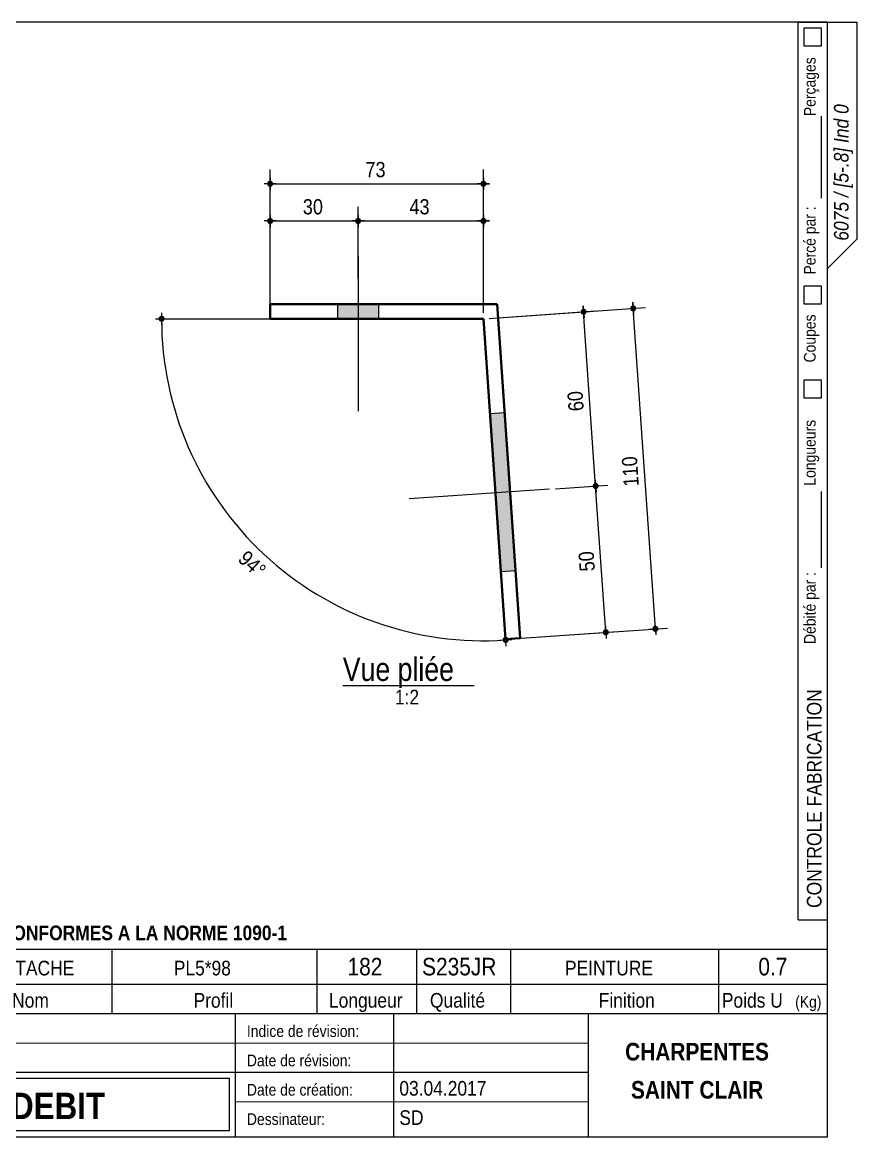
# Model space of a CAD drawing. Header units: millimetres. Extents: x 2 to 287, y 5 to 195.
# Drawn here: x 144.7 to 287, y 5 to 195 of the extents above; entities that cross this region are included whole.
import ezdxf

# ---------------------------------------------------------------- set-up
doc = ezdxf.new("R2010")
doc.units = ezdxf.units.MM
for name, color, linetype, lineweight in [('Autre type objet', 1, 'Continuous', 0), ('Boulon', 7, 'Continuous', 0), ('Cotation', 7, 'Continuous', 0), ('Feuille dessin', 5, 'Continuous', 0), ('Piece', 2, 'Continuous', 0)]:
    doc.layers.add(name, color=color, linetype=linetype, lineweight=lineweight)
doc.styles.add('ARIAL', font='ARIAL.TTF')
doc.styles.add('ARIAL_BOLD', font='ARIALBD.TTF')
doc.styles.add('ARIAL_ITALIC', font='ARIALI.TTF')
doc.styles.add('COMIC_SANS_MS', font='COMIC.TTF')

# ---------------------------------------------------------------- blocks, each defined once
blk = doc.blocks.new('*A4')
at = {"layer": 'Boulon'}
blk.add_hatch(color=256, dxfattribs=at).paths.add_polyline_path([(228.82, 101.46), (226.32, 101.28), (224.46, 128.22), (226.95, 128.39)], flags=17)
blk.add_hatch(color=256, dxfattribs=at).paths.add_polyline_path([(228.82, 101.46), (226.32, 101.28), (224.46, 128.22), (226.95, 128.39)], flags=17)
at = {"layer": 'Boulon', "linetype": 'Continuous', "lineweight": 0}
for p, q in [((226.95, 128.39), (224.46, 128.22)), ((226.95, 128.39), (224.46, 128.22)), ((234.62, 115.39), (210.68, 113.73)), ((234.62, 115.39), (210.68, 113.73)), ((228.82, 101.46), (226.32, 101.28)), ((228.82, 101.46), (226.32, 101.28))]:
    blk.add_line(p, q, dxfattribs=at)
blk = doc.blocks.new('*A5')
at = {"layer": 'Boulon'}
blk.add_hatch(color=256, dxfattribs=at).paths.add_polyline_path([(205.47, 146.95), (205.47, 144.45), (198.47, 144.45), (198.47, 146.95)], flags=17)
blk.add_hatch(color=256, dxfattribs=at).paths.add_polyline_path([(205.47, 146.95), (205.47, 144.45), (198.47, 144.45), (198.47, 146.95)], flags=17)
at = {"layer": 'Boulon', "linetype": 'Continuous', "lineweight": 0}
for p, q in [((201.97, 155.2), (201.97, 128.7)), ((201.97, 155.2), (201.97, 128.7)), ((198.47, 146.95), (198.47, 144.45)), ((198.47, 146.95), (198.47, 144.45)), ((205.47, 146.95), (205.47, 144.45)), ((205.47, 146.95), (205.47, 144.45))]:
    blk.add_line(p, q, dxfattribs=at)
blk = doc.blocks.new('*A6')
at = {"layer": 'Piece', "color": 2, "linetype": 'Continuous', "lineweight": 40}
for p, q in [((225.669822, 146.953973), (186.96465, 146.953973)), ((186.96465, 144.453973), (186.96465, 146.953973)), ((229.611288, 89.988553), (225.669822, 146.953973)), ((223.336821, 144.453973), (186.96465, 144.453973)), ((227.117251, 89.815989), (223.336821, 144.453973)), ((229.611288, 89.988553), (227.117251, 89.815989))]:
    blk.add_line(p, q, dxfattribs=at)
blk = doc.blocks.new('*A7')
at = {"layer": 'Feuille dessin', "linetype": 'Continuous', "lineweight": 0}
for p, q in [((282, 195), (5, 195)), ((5, 195), (5, 5)), ((282, 5), (282, 195)), ((5, 5), (282, 5))]:
    blk.add_line(p, q, dxfattribs=at)
at = {"layer": 'Feuille dessin', "style": 'ARIAL', "width": 0.85}
blk.add_text('Tekla Structures', height=2, rotation=90, dxfattribs=at).set_placement((4.5, 5.5))
blk = doc.blocks.new('*A9')
at = {"layer": 'Autre type objet', "linetype": 'Continuous', "lineweight": 0}
for p, q in [((277, 42), (277, 195)), ((277, 195), (287, 195)), ((278, 194), (278, 191)), ((281, 194), (278, 194)), ((281, 191), (281, 194)), ((282, 42), (282, 195)), ((287, 195), (287, 158)), ((278, 191), (281, 191)), ((281, 165), (281, 179)), ((287, 158), (282, 153)), ((278, 150), (278, 147)), ((281, 150), (278, 150)), ((281, 147), (281, 150)), ((278, 147), (281, 147)), ((278, 134), (278, 131)), ((281, 134), (278, 134)), ((281, 131), (281, 134)), ((278, 131), (281, 131)), ((281, 102), (281, 115)), ((277, 42), (282, 42))]:
    blk.add_line(p, q, dxfattribs=at)
at = {"layer": 'Autre type objet', "width": 0.85}
for s, height, style, p in [('Perçages', 2, 'ARIAL', (280, 179)), ('6075 / [5-.8] Ind 0', 2.5, 'ARIAL_ITALIC', (285.619109, 157.760245)), ('Percé par :', 2, 'ARIAL', (280, 152)), ('Coupes', 2, 'ARIAL', (280, 137)), ('Longueurs', 2, 'ARIAL', (280, 116)), ('Débité par :', 2, 'ARIAL', (280, 89)), ('CONTROLE FABRICATION', 2.5, 'ARIAL', (281, 44))]:
    blk.add_text(s, height=height, rotation=90, dxfattribs=dict(at, style=style)).set_placement(p)
blk = doc.blocks.new('*A10')
at = {"layer": 'Autre type objet', "linetype": 'Continuous', "lineweight": 0}
for p, q in [((92, 37), (282, 37)), ((92, 37), (92, 31)), ((92.51953, 36.5), (113.5, 36.5)), ((92.51953, 31.394341), (92.51953, 36.5)), ((113.5, 36.5), (113.5, 31.394341)), ((114.5, 31), (114.5, 37)), ((134.5, 31), (134.5, 37)), ((160, 31), (160, 37)), ((195, 31), (195, 37)), ((212, 31), (212, 37)), ((228, 31), (228, 37)), ((263.5, 31), (263.5, 37)), ((282, 31), (282, 37)), ((92, 31), (282, 31)), ((92, 31), (92, 5)), ((113.5, 31.394341), (92.51953, 31.394341)), ((114.5, 16), (114.5, 31)), ((134.5, 26), (134.5, 31)), ((160, 26), (160, 31)), ((195, 26), (195, 31)), ((212, 26), (212, 31)), ((228, 26), (228, 31)), ((263.5, 26), (263.5, 31)), ((282, 5), (282, 31)), ((92, 26), (282, 26)), ((181, 26), (181, 5)), ((208, 26), (208, 5)), ((241.262466, 5), (241.262466, 26)), ((92, 21), (241.327069, 20.935451)), ((92, 16), (181, 16)), ((181, 16), (241.297815, 16.021151)), ((93, 15), (180, 15)), ((93, 6), (93, 15)), ((180, 15), (180, 6)), ((181, 11), (241.217807, 10.969512)), ((180, 6), (93, 6)), ((92, 5), (282, 5))]:
    blk.add_line(p, q, dxfattribs=at)
at = {"layer": 'Autre type objet', "width": 0.85}
for s, height, style, p in [('TOLERANCES ESSENTIELLES CONFORMES A LA NORME 1090-1', 2.5, 'ARIAL_BOLD', (96.5, 38.5)), ('5-8', 3, 'ARIAL_BOLD', (99.398273, 32.540141)), ('2', 3, 'ARIAL', (120.389893, 32.5)), ('ATTACHE', 2.5, 'ARIAL', (139.718018, 32.5)), ('PL5*98', 2.5, 'ARIAL', (170.537964, 32.5)), ('182', 3, 'ARIAL', (200.165771, 32.5)), ('S235JR', 3, 'ARIAL', (212.880127, 32.5)), ('PEINTURE', 2.5, 'ARIAL', (237.24646, 32.5)), ('0.7', 3, 'ARIAL', (270.222412, 32.5)), ('Repère', 2.5, 'ARIAL', (96.112978, 27)), ('Qté', 2.5, 'ARIAL', (119, 27)), ('Nom', 2.5, 'ARIAL', (142.961426, 27)), ('Profil', 2.5, 'ARIAL', (173.903564, 27)), ('Longueur', 2.5, 'ARIAL', (197, 27)), ('Qualité', 2.5, 'ARIAL', (214.218018, 27)), ('Finition', 2.5, 'ARIAL', (243, 27)), ('Poids U', 2.5, 'ARIAL', (264, 27)), ('(Kg)', 2, 'ARIAL', (276.5, 27)), ('6075', 3.5, 'ARIAL', (115.5, 22)), ('N° Affaire:', 2, 'ARIAL', (93.640566, 22)), ('Indice de révision:', 2, 'ARIAL', (183, 22)), ('CHARPENTES', 3, 'ARIAL_BOLD', (247.5, 18)), ('Nom Affaire:', 2, 'ARIAL', (93.640566, 17.5)), ('GHD Bât N', 3.5, 'ARIAL', (115.5, 17)), ('Date de révision:', 2, 'ARIAL', (183, 17)), ('Date de création:', 2, 'ARIAL', (183, 12)), ('03.04.2017', 2.5, 'ARIAL', (209, 12)), ('SAINT CLAIR', 3, 'ARIAL_BOLD', (248.5, 11.5)), ('CROQUIS   DE  DEBIT', 4.5, 'ARIAL_BOLD', (103, 8)), ('SD', 2.5, 'ARIAL', (209, 7)), ('Dessinateur:', 2, 'ARIAL', (183, 7))]:
    blk.add_text(s, height=height, dxfattribs=dict(at, style=style)).set_placement(p)
blk = doc.blocks.new('*A24')
at = {"layer": 'Cotation'}
for points in [[(168.43, 143.93), (168.4, 143.94), (168.38, 143.94), (168.35, 143.94), (168.33, 143.95), (168.3, 143.96), (168.28, 143.96), (168.25, 143.97), (168.23, 143.98), (168.21, 144), (168.18, 144.01), (168.16, 144.02), (168.14, 144.04), (168.12, 144.05), (168.1, 144.07), (168.08, 144.09), (168.07, 144.1), (168.05, 144.12), (168.03, 144.14), (168.02, 144.17), (168.01, 144.19), (167.99, 144.21), (167.98, 144.23), (167.97, 144.25), (167.96, 144.28), (167.95, 144.3), (167.95, 144.33), (167.94, 144.35), (167.94, 144.38), (167.93, 144.4), (167.93, 144.43), (167.93, 144.45), (167.93, 144.48), (167.93, 144.5), (167.94, 144.53), (167.94, 144.56), (167.95, 144.58), (167.95, 144.6), (167.96, 144.63), (167.97, 144.65), (167.98, 144.68), (167.99, 144.7), (168.01, 144.72), (168.02, 144.74), (168.03, 144.76), (168.05, 144.78), (168.07, 144.8), (168.08, 144.82), (168.1, 144.84), (168.12, 144.86), (168.14, 144.87), (168.16, 144.89), (168.18, 144.9), (168.21, 144.91), (168.23, 144.92), (168.25, 144.93), (168.28, 144.94), (168.3, 144.95), (168.33, 144.96), (168.35, 144.96), (168.38, 144.97), (168.4, 144.97), (168.43, 144.97), (168.45, 144.97), (168.48, 144.97), (168.5, 144.97), (168.53, 144.97), (168.55, 144.96), (168.58, 144.96), (168.6, 144.95), (168.63, 144.94), (168.65, 144.93), (168.67, 144.92), (168.7, 144.91), (168.72, 144.9), (168.74, 144.89), (168.76, 144.87), (168.78, 144.86), (168.8, 144.84), (168.82, 144.82), (168.84, 144.8), (168.85, 144.78), (168.87, 144.76), (168.88, 144.74), (168.9, 144.72), (168.91, 144.7), (168.92, 144.68), (168.93, 144.65), (168.94, 144.63), (168.95, 144.6), (168.96, 144.58), (168.96, 144.56), (168.97, 144.53), (168.97, 144.5), (168.97, 144.48), (168.97, 144.45), (168.97, 144.43), (168.97, 144.4), (168.97, 144.38), (168.96, 144.35), (168.96, 144.33), (168.95, 144.3), (168.94, 144.28), (168.93, 144.25), (168.92, 144.23), (168.91, 144.21), (168.9, 144.19), (168.88, 144.17), (168.87, 144.14), (168.85, 144.12), (168.84, 144.1), (168.82, 144.09), (168.8, 144.07), (168.78, 144.05), (168.76, 144.04), (168.74, 144.02), (168.72, 144.01), (168.7, 144), (168.67, 143.98), (168.65, 143.97), (168.63, 143.96), (168.6, 143.96), (168.58, 143.95), (168.55, 143.94), (168.53, 143.94), (168.5, 143.94), (168.48, 143.93), (168.45, 143.93)], [(227.1, 89.18), (227.07, 89.18), (227.05, 89.19), (227.02, 89.19), (227, 89.2), (226.97, 89.2), (226.95, 89.21), (226.93, 89.22), (226.9, 89.23), (226.88, 89.24), (226.86, 89.25), (226.84, 89.27), (226.82, 89.28), (226.8, 89.3), (226.78, 89.31), (226.76, 89.33), (226.74, 89.35), (226.72, 89.37), (226.71, 89.39), (226.69, 89.41), (226.68, 89.43), (226.67, 89.45), (226.66, 89.48), (226.64, 89.5), (226.64, 89.52), (226.63, 89.55), (226.62, 89.57), (226.62, 89.6), (226.61, 89.62), (226.61, 89.65), (226.61, 89.67), (226.61, 89.7), (226.61, 89.73), (226.61, 89.75), (226.61, 89.78), (226.62, 89.8), (226.62, 89.83), (226.63, 89.85), (226.64, 89.87), (226.64, 89.9), (226.66, 89.92), (226.67, 89.94), (226.68, 89.97), (226.69, 89.99), (226.71, 90.01), (226.72, 90.03), (226.74, 90.05), (226.76, 90.07), (226.78, 90.08), (226.8, 90.1), (226.82, 90.12), (226.84, 90.13), (226.86, 90.15), (226.88, 90.16), (226.9, 90.17), (226.93, 90.18), (226.95, 90.19), (226.97, 90.2), (227, 90.2), (227.02, 90.21), (227.05, 90.21), (227.07, 90.22), (227.1, 90.22), (227.13, 90.22), (227.15, 90.22), (227.18, 90.22), (227.2, 90.21), (227.23, 90.21), (227.25, 90.2), (227.28, 90.2), (227.3, 90.19), (227.32, 90.18), (227.35, 90.17), (227.37, 90.16), (227.39, 90.15), (227.41, 90.13), (227.44, 90.12), (227.46, 90.1), (227.47, 90.08), (227.49, 90.07), (227.51, 90.05), (227.53, 90.03), (227.54, 90.01), (227.56, 89.99), (227.57, 89.97), (227.58, 89.94), (227.6, 89.92), (227.61, 89.9), (227.61, 89.87), (227.62, 89.85), (227.63, 89.83), (227.64, 89.8), (227.64, 89.78), (227.64, 89.75), (227.64, 89.73), (227.65, 89.7), (227.64, 89.67), (227.64, 89.65), (227.64, 89.62), (227.64, 89.6), (227.63, 89.57), (227.62, 89.55), (227.61, 89.52), (227.61, 89.5), (227.6, 89.48), (227.58, 89.45), (227.57, 89.43), (227.56, 89.41), (227.54, 89.39), (227.53, 89.37), (227.51, 89.35), (227.49, 89.33), (227.47, 89.31), (227.46, 89.3), (227.44, 89.28), (227.41, 89.27), (227.39, 89.25), (227.37, 89.24), (227.35, 89.23), (227.32, 89.22), (227.3, 89.21), (227.28, 89.2), (227.25, 89.2), (227.23, 89.19), (227.2, 89.19), (227.18, 89.18), (227.15, 89.18), (227.13, 89.18)]]:
    blk.add_hatch(color=256, dxfattribs=at).paths.add_polyline_path(points, flags=17)
at = {"layer": 'Cotation', "linetype": 'Continuous', "lineweight": 0}
for p, q in [((167.41, 144.45), (169.49, 144.45)), ((168.45, 145.49), (168.45, 143.41)), ((168.45, 144.45), (223.34, 144.45)), ((227.13, 89.7), (223.34, 144.45)), ((223.41, 143.46), (227.13, 89.7)), ((226.09, 89.63), (228.16, 89.77)), ((227.2, 88.66), (227.05, 90.74))]:
    blk.add_line(p, q, dxfattribs=at)
blk.add_arc((223.34, 144.45), 54.89, 180, 273.958, dxfattribs=at)
at = {"layer": 'Cotation'}
for p in [(168.45, 144.45), (227.13, 89.7)]:
    blk.add_point(p, dxfattribs=at)
at = {"layer": 'Cotation', "style": 'ARIAL', "width": 0.85}
blk.add_text('94°', height=2.6, rotation=-43.0234, dxfattribs=at).set_placement((181.31, 103.26))
blk = doc.blocks.new('*A25')
at = {"layer": 'Cotation'}
for points in [[(248.86, 145.7), (248.83, 145.7), (248.81, 145.71), (248.78, 145.71), (248.76, 145.72), (248.73, 145.72), (248.71, 145.73), (248.69, 145.74), (248.66, 145.75), (248.64, 145.76), (248.62, 145.78), (248.6, 145.79), (248.57, 145.8), (248.55, 145.82), (248.54, 145.84), (248.52, 145.85), (248.5, 145.87), (248.48, 145.89), (248.47, 145.91), (248.45, 145.93), (248.44, 145.95), (248.43, 145.98), (248.41, 146), (248.4, 146.02), (248.4, 146.05), (248.39, 146.07), (248.38, 146.1), (248.37, 146.12), (248.37, 146.15), (248.37, 146.17), (248.37, 146.2), (248.36, 146.22), (248.37, 146.25), (248.37, 146.27), (248.37, 146.3), (248.37, 146.32), (248.38, 146.35), (248.39, 146.37), (248.4, 146.4), (248.4, 146.42), (248.41, 146.44), (248.43, 146.47), (248.44, 146.49), (248.45, 146.51), (248.47, 146.53), (248.48, 146.55), (248.5, 146.57), (248.52, 146.59), (248.54, 146.61), (248.55, 146.62), (248.57, 146.64), (248.6, 146.65), (248.62, 146.67), (248.64, 146.68), (248.66, 146.69), (248.69, 146.7), (248.71, 146.71), (248.73, 146.72), (248.76, 146.73), (248.78, 146.73), (248.81, 146.74), (248.83, 146.74), (248.86, 146.74), (248.88, 146.74), (248.91, 146.74), (248.94, 146.74), (248.96, 146.74), (248.99, 146.73), (249.01, 146.73), (249.04, 146.72), (249.06, 146.71), (249.08, 146.7), (249.11, 146.69), (249.13, 146.68), (249.15, 146.67), (249.17, 146.65), (249.19, 146.64), (249.21, 146.62), (249.23, 146.61), (249.25, 146.59), (249.27, 146.57), (249.29, 146.55), (249.3, 146.53), (249.32, 146.51), (249.33, 146.49), (249.34, 146.47), (249.35, 146.44), (249.37, 146.42), (249.37, 146.4), (249.38, 146.37), (249.39, 146.35), (249.39, 146.32), (249.4, 146.3), (249.4, 146.27), (249.4, 146.25), (249.4, 146.22), (249.4, 146.2), (249.4, 146.17), (249.4, 146.15), (249.39, 146.12), (249.39, 146.1), (249.38, 146.07), (249.37, 146.05), (249.37, 146.02), (249.35, 146), (249.34, 145.98), (249.33, 145.95), (249.32, 145.93), (249.3, 145.91), (249.29, 145.89), (249.27, 145.87), (249.25, 145.85), (249.23, 145.84), (249.21, 145.82), (249.19, 145.8), (249.17, 145.79), (249.15, 145.78), (249.13, 145.76), (249.11, 145.75), (249.08, 145.74), (249.06, 145.73), (249.04, 145.72), (249.01, 145.72), (248.99, 145.71), (248.96, 145.71), (248.94, 145.7), (248.91, 145.7), (248.88, 145.7)], [(252.64, 91.06), (252.61, 91.07), (252.59, 91.07), (252.56, 91.07), (252.54, 91.08), (252.51, 91.09), (252.49, 91.09), (252.47, 91.1), (252.44, 91.11), (252.42, 91.13), (252.4, 91.14), (252.38, 91.15), (252.36, 91.17), (252.34, 91.18), (252.32, 91.2), (252.3, 91.22), (252.28, 91.23), (252.26, 91.25), (252.25, 91.27), (252.23, 91.29), (252.22, 91.32), (252.21, 91.34), (252.2, 91.36), (252.18, 91.38), (252.18, 91.41), (252.17, 91.43), (252.16, 91.46), (252.16, 91.48), (252.15, 91.51), (252.15, 91.53), (252.15, 91.56), (252.15, 91.58), (252.15, 91.61), (252.15, 91.63), (252.15, 91.66), (252.16, 91.69), (252.16, 91.71), (252.17, 91.73), (252.18, 91.76), (252.18, 91.78), (252.2, 91.81), (252.21, 91.83), (252.22, 91.85), (252.23, 91.87), (252.25, 91.89), (252.26, 91.91), (252.28, 91.93), (252.3, 91.95), (252.32, 91.97), (252.34, 91.99), (252.36, 92), (252.38, 92.02), (252.4, 92.03), (252.42, 92.04), (252.44, 92.05), (252.47, 92.06), (252.49, 92.07), (252.51, 92.08), (252.54, 92.09), (252.56, 92.09), (252.59, 92.1), (252.61, 92.1), (252.64, 92.1), (252.67, 92.1), (252.69, 92.1), (252.72, 92.1), (252.74, 92.1), (252.77, 92.09), (252.79, 92.09), (252.82, 92.08), (252.84, 92.07), (252.86, 92.06), (252.89, 92.05), (252.91, 92.04), (252.93, 92.03), (252.95, 92.02), (252.97, 92), (253, 91.99), (253.01, 91.97), (253.03, 91.95), (253.05, 91.93), (253.07, 91.91), (253.08, 91.89), (253.1, 91.87), (253.11, 91.85), (253.12, 91.83), (253.14, 91.81), (253.15, 91.78), (253.15, 91.76), (253.16, 91.73), (253.17, 91.71), (253.18, 91.69), (253.18, 91.66), (253.18, 91.63), (253.18, 91.61), (253.19, 91.58), (253.18, 91.56), (253.18, 91.53), (253.18, 91.51), (253.18, 91.48), (253.17, 91.46), (253.16, 91.43), (253.15, 91.41), (253.15, 91.38), (253.14, 91.36), (253.12, 91.34), (253.11, 91.32), (253.1, 91.29), (253.08, 91.27), (253.07, 91.25), (253.05, 91.23), (253.03, 91.22), (253.01, 91.2), (253, 91.18), (252.97, 91.17), (252.95, 91.15), (252.93, 91.14), (252.91, 91.13), (252.89, 91.11), (252.86, 91.1), (252.84, 91.09), (252.82, 91.09), (252.79, 91.08), (252.77, 91.07), (252.74, 91.07), (252.72, 91.07), (252.69, 91.06), (252.67, 91.06)]]:
    blk.add_hatch(color=256, dxfattribs=at).paths.add_polyline_path(points, flags=17)
at = {"layer": 'Cotation', "linetype": 'Continuous', "lineweight": 0}
for p, q in [((224.33, 144.52), (250.96, 146.37)), ((248.81, 147.26), (248.96, 145.18)), ((248.88, 146.22), (248.81, 147.26)), ((247.85, 146.15), (249.92, 146.29)), ((252.67, 91.58), (248.88, 146.22)), ((228.11, 89.89), (254.74, 91.73)), ((251.63, 91.51), (253.7, 91.66)), ((252.59, 92.62), (252.74, 90.55)), ((252.67, 91.58), (252.74, 90.55))]:
    blk.add_line(p, q, dxfattribs=at)
at = {"layer": 'Cotation'}
for p in [(248.88, 146.22), (252.67, 91.58)]:
    blk.add_point(p, dxfattribs=at)
at = {"layer": 'Cotation', "style": 'ARIAL', "width": 0.85}
blk.add_text('110', height=2.6, rotation=93.9593, dxfattribs=at).set_placement((249.86, 115.94))
blk = doc.blocks.new('*A26')
at = {"layer": 'Cotation'}
for points in [[(242.45, 115.42), (242.43, 115.42), (242.4, 115.42), (242.38, 115.42), (242.35, 115.43), (242.33, 115.44), (242.3, 115.45), (242.28, 115.45), (242.26, 115.46), (242.23, 115.48), (242.21, 115.49), (242.19, 115.5), (242.17, 115.52), (242.15, 115.53), (242.13, 115.55), (242.11, 115.57), (242.09, 115.59), (242.08, 115.6), (242.06, 115.62), (242.05, 115.65), (242.03, 115.67), (242.02, 115.69), (242.01, 115.71), (242, 115.74), (241.99, 115.76), (241.98, 115.78), (241.97, 115.81), (241.97, 115.83), (241.96, 115.86), (241.96, 115.88), (241.96, 115.91), (241.96, 115.93), (241.96, 115.96), (241.96, 115.99), (241.96, 116.01), (241.97, 116.04), (241.97, 116.06), (241.98, 116.09), (241.99, 116.11), (242, 116.13), (242.01, 116.16), (242.02, 116.18), (242.03, 116.2), (242.05, 116.22), (242.06, 116.24), (242.08, 116.26), (242.09, 116.28), (242.11, 116.3), (242.13, 116.32), (242.15, 116.34), (242.17, 116.35), (242.19, 116.37), (242.21, 116.38), (242.23, 116.39), (242.26, 116.4), (242.28, 116.42), (242.3, 116.42), (242.33, 116.43), (242.35, 116.44), (242.38, 116.44), (242.4, 116.45), (242.43, 116.45), (242.45, 116.45), (242.48, 116.45), (242.5, 116.45), (242.53, 116.45), (242.55, 116.45), (242.58, 116.44), (242.6, 116.44), (242.63, 116.43), (242.65, 116.42), (242.68, 116.42), (242.7, 116.4), (242.72, 116.39), (242.75, 116.38), (242.77, 116.37), (242.79, 116.35), (242.81, 116.34), (242.83, 116.32), (242.85, 116.3), (242.86, 116.28), (242.88, 116.26), (242.9, 116.24), (242.91, 116.22), (242.92, 116.2), (242.94, 116.18), (242.95, 116.16), (242.96, 116.13), (242.97, 116.11), (242.98, 116.09), (242.98, 116.06), (242.99, 116.04), (242.99, 116.01), (243, 115.99), (243, 115.96), (243, 115.93), (243, 115.91), (243, 115.88), (242.99, 115.86), (242.99, 115.83), (242.98, 115.81), (242.98, 115.78), (242.97, 115.76), (242.96, 115.74), (242.95, 115.71), (242.94, 115.69), (242.92, 115.67), (242.91, 115.65), (242.9, 115.62), (242.88, 115.6), (242.86, 115.59), (242.85, 115.57), (242.83, 115.55), (242.81, 115.53), (242.79, 115.52), (242.77, 115.5), (242.75, 115.49), (242.72, 115.48), (242.7, 115.46), (242.68, 115.45), (242.65, 115.45), (242.63, 115.44), (242.6, 115.43), (242.58, 115.42), (242.55, 115.42), (242.53, 115.42), (242.5, 115.42), (242.48, 115.41)], [(244.18, 90.48), (244.15, 90.48), (244.13, 90.48), (244.1, 90.49), (244.08, 90.49), (244.05, 90.5), (244.03, 90.51), (244, 90.52), (243.98, 90.53), (243.96, 90.54), (243.94, 90.55), (243.91, 90.57), (243.89, 90.58), (243.87, 90.6), (243.85, 90.61), (243.84, 90.63), (243.82, 90.65), (243.8, 90.67), (243.79, 90.69), (243.77, 90.71), (243.76, 90.73), (243.75, 90.75), (243.73, 90.78), (243.72, 90.8), (243.71, 90.82), (243.71, 90.85), (243.7, 90.87), (243.69, 90.9), (243.69, 90.92), (243.69, 90.95), (243.68, 90.97), (243.68, 91), (243.68, 91.02), (243.69, 91.05), (243.69, 91.07), (243.69, 91.1), (243.7, 91.12), (243.71, 91.15), (243.71, 91.17), (243.72, 91.2), (243.73, 91.22), (243.75, 91.24), (243.76, 91.27), (243.77, 91.29), (243.79, 91.31), (243.8, 91.33), (243.82, 91.35), (243.84, 91.37), (243.85, 91.38), (243.87, 91.4), (243.89, 91.42), (243.91, 91.43), (243.94, 91.44), (243.96, 91.46), (243.98, 91.47), (244, 91.48), (244.03, 91.49), (244.05, 91.5), (244.08, 91.5), (244.1, 91.51), (244.13, 91.51), (244.15, 91.52), (244.18, 91.52), (244.2, 91.52), (244.23, 91.52), (244.25, 91.52), (244.28, 91.51), (244.31, 91.51), (244.33, 91.5), (244.35, 91.5), (244.38, 91.49), (244.4, 91.48), (244.43, 91.47), (244.45, 91.46), (244.47, 91.44), (244.49, 91.43), (244.51, 91.42), (244.53, 91.4), (244.55, 91.38), (244.57, 91.37), (244.59, 91.35), (244.61, 91.33), (244.62, 91.31), (244.64, 91.29), (244.65, 91.27), (244.66, 91.24), (244.67, 91.22), (244.68, 91.2), (244.69, 91.17), (244.7, 91.15), (244.71, 91.12), (244.71, 91.1), (244.72, 91.07), (244.72, 91.05), (244.72, 91.02), (244.72, 91), (244.72, 90.97), (244.72, 90.95), (244.72, 90.92), (244.71, 90.9), (244.71, 90.87), (244.7, 90.85), (244.69, 90.82), (244.68, 90.8), (244.67, 90.78), (244.66, 90.75), (244.65, 90.73), (244.64, 90.71), (244.62, 90.69), (244.61, 90.67), (244.59, 90.65), (244.57, 90.63), (244.55, 90.61), (244.53, 90.6), (244.51, 90.58), (244.49, 90.57), (244.47, 90.55), (244.45, 90.54), (244.43, 90.53), (244.4, 90.52), (244.38, 90.51), (244.35, 90.5), (244.33, 90.49), (244.31, 90.49), (244.28, 90.48), (244.25, 90.48), (244.23, 90.48), (244.2, 90.48)]]:
    blk.add_hatch(color=256, dxfattribs=at).paths.add_polyline_path(points, flags=17)
at = {"layer": 'Cotation', "linetype": 'Continuous', "lineweight": 0}
for p, q in [((235.62, 115.46), (244.55, 116.08)), ((241.44, 115.86), (243.52, 116.01)), ((242.41, 116.97), (242.55, 114.9)), ((242.48, 115.93), (242.41, 116.97)), ((244.2, 91), (242.48, 115.93)), ((244.13, 92.04), (244.28, 89.96)), ((230.61, 90.06), (246.28, 91.14)), ((243.17, 90.93), (245.24, 91.07)), ((244.2, 91), (244.28, 89.96))]:
    blk.add_line(p, q, dxfattribs=at)
at = {"layer": 'Cotation'}
for p in [(242.48, 115.93), (244.2, 91)]:
    blk.add_point(p, dxfattribs=at)
at = {"layer": 'Cotation', "style": 'ARIAL', "width": 0.85}
blk.add_text('50', height=2.6, rotation=93.9593, dxfattribs=at).set_placement((242.36, 101.47))
blk = doc.blocks.new('*A27')
at = {"layer": 'Cotation'}
for points in [[(240.4, 145.12), (240.37, 145.12), (240.35, 145.12), (240.32, 145.13), (240.3, 145.13), (240.27, 145.14), (240.25, 145.15), (240.22, 145.16), (240.2, 145.17), (240.18, 145.18), (240.16, 145.19), (240.13, 145.2), (240.11, 145.22), (240.09, 145.23), (240.07, 145.25), (240.06, 145.27), (240.04, 145.29), (240.02, 145.31), (240.01, 145.33), (239.99, 145.35), (239.98, 145.37), (239.96, 145.39), (239.95, 145.41), (239.94, 145.44), (239.93, 145.46), (239.93, 145.49), (239.92, 145.51), (239.91, 145.53), (239.91, 145.56), (239.91, 145.59), (239.9, 145.61), (239.9, 145.64), (239.9, 145.66), (239.91, 145.69), (239.91, 145.71), (239.91, 145.74), (239.92, 145.76), (239.93, 145.79), (239.93, 145.81), (239.94, 145.84), (239.95, 145.86), (239.96, 145.88), (239.98, 145.9), (239.99, 145.93), (240.01, 145.95), (240.02, 145.97), (240.04, 145.99), (240.06, 146), (240.07, 146.02), (240.09, 146.04), (240.11, 146.05), (240.13, 146.07), (240.16, 146.08), (240.18, 146.09), (240.2, 146.11), (240.22, 146.12), (240.25, 146.13), (240.27, 146.13), (240.3, 146.14), (240.32, 146.15), (240.35, 146.15), (240.37, 146.15), (240.4, 146.16), (240.42, 146.16), (240.45, 146.16), (240.47, 146.15), (240.5, 146.15), (240.52, 146.15), (240.55, 146.14), (240.57, 146.13), (240.6, 146.13), (240.62, 146.12), (240.65, 146.11), (240.67, 146.09), (240.69, 146.08), (240.71, 146.07), (240.73, 146.05), (240.75, 146.04), (240.77, 146.02), (240.79, 146), (240.81, 145.99), (240.83, 145.97), (240.84, 145.95), (240.86, 145.93), (240.87, 145.9), (240.88, 145.88), (240.89, 145.86), (240.9, 145.84), (240.91, 145.81), (240.92, 145.79), (240.93, 145.76), (240.93, 145.74), (240.94, 145.71), (240.94, 145.69), (240.94, 145.66), (240.94, 145.64), (240.94, 145.61), (240.94, 145.59), (240.94, 145.56), (240.93, 145.53), (240.93, 145.51), (240.92, 145.49), (240.91, 145.46), (240.9, 145.44), (240.89, 145.41), (240.88, 145.39), (240.87, 145.37), (240.86, 145.35), (240.84, 145.33), (240.83, 145.31), (240.81, 145.29), (240.79, 145.27), (240.77, 145.25), (240.75, 145.23), (240.73, 145.22), (240.71, 145.2), (240.69, 145.19), (240.67, 145.18), (240.65, 145.17), (240.62, 145.16), (240.6, 145.15), (240.57, 145.14), (240.55, 145.13), (240.52, 145.13), (240.5, 145.12), (240.47, 145.12), (240.45, 145.12), (240.42, 145.12)], [(242.45, 115.42), (242.43, 115.42), (242.4, 115.42), (242.38, 115.42), (242.35, 115.43), (242.33, 115.44), (242.3, 115.45), (242.28, 115.45), (242.26, 115.46), (242.23, 115.48), (242.21, 115.49), (242.19, 115.5), (242.17, 115.52), (242.15, 115.53), (242.13, 115.55), (242.11, 115.57), (242.09, 115.59), (242.08, 115.6), (242.06, 115.62), (242.05, 115.65), (242.03, 115.67), (242.02, 115.69), (242.01, 115.71), (242, 115.74), (241.99, 115.76), (241.98, 115.78), (241.97, 115.81), (241.97, 115.83), (241.96, 115.86), (241.96, 115.88), (241.96, 115.91), (241.96, 115.93), (241.96, 115.96), (241.96, 115.99), (241.96, 116.01), (241.97, 116.04), (241.97, 116.06), (241.98, 116.09), (241.99, 116.11), (242, 116.13), (242.01, 116.16), (242.02, 116.18), (242.03, 116.2), (242.05, 116.22), (242.06, 116.24), (242.08, 116.26), (242.09, 116.28), (242.11, 116.3), (242.13, 116.32), (242.15, 116.34), (242.17, 116.35), (242.19, 116.37), (242.21, 116.38), (242.23, 116.39), (242.26, 116.4), (242.28, 116.42), (242.3, 116.42), (242.33, 116.43), (242.35, 116.44), (242.38, 116.44), (242.4, 116.45), (242.43, 116.45), (242.45, 116.45), (242.48, 116.45), (242.5, 116.45), (242.53, 116.45), (242.55, 116.45), (242.58, 116.44), (242.6, 116.44), (242.63, 116.43), (242.65, 116.42), (242.68, 116.42), (242.7, 116.4), (242.72, 116.39), (242.75, 116.38), (242.77, 116.37), (242.79, 116.35), (242.81, 116.34), (242.83, 116.32), (242.85, 116.3), (242.86, 116.28), (242.88, 116.26), (242.9, 116.24), (242.91, 116.22), (242.92, 116.2), (242.94, 116.18), (242.95, 116.16), (242.96, 116.13), (242.97, 116.11), (242.98, 116.09), (242.98, 116.06), (242.99, 116.04), (242.99, 116.01), (243, 115.99), (243, 115.96), (243, 115.93), (243, 115.91), (243, 115.88), (242.99, 115.86), (242.99, 115.83), (242.98, 115.81), (242.98, 115.78), (242.97, 115.76), (242.96, 115.74), (242.95, 115.71), (242.94, 115.69), (242.92, 115.67), (242.91, 115.65), (242.9, 115.62), (242.88, 115.6), (242.86, 115.59), (242.85, 115.57), (242.83, 115.55), (242.81, 115.53), (242.79, 115.52), (242.77, 115.5), (242.75, 115.49), (242.72, 115.48), (242.7, 115.46), (242.68, 115.45), (242.65, 115.45), (242.63, 115.44), (242.6, 115.43), (242.58, 115.42), (242.55, 115.42), (242.53, 115.42), (242.5, 115.42), (242.48, 115.41)]]:
    blk.add_hatch(color=256, dxfattribs=at).paths.add_polyline_path(points, flags=17)
at = {"layer": 'Cotation', "linetype": 'Continuous', "lineweight": 0}
for p, q in [((240.35, 146.67), (240.5, 144.6)), ((240.42, 145.64), (240.35, 146.67)), ((224.33, 144.52), (242.5, 145.78)), ((239.39, 145.56), (241.46, 145.71)), ((242.48, 115.93), (240.42, 145.64)), ((235.62, 115.46), (244.55, 116.08)), ((241.44, 115.86), (243.52, 116.01)), ((242.41, 116.97), (242.55, 114.9)), ((242.48, 115.93), (242.55, 114.9))]:
    blk.add_line(p, q, dxfattribs=at)
at = {"layer": 'Cotation'}
for p in [(240.42, 145.64), (242.48, 115.93)]:
    blk.add_point(p, dxfattribs=at)
at = {"layer": 'Cotation', "style": 'ARIAL', "width": 0.85}
blk.add_text('60', height=2.6, rotation=93.9593, dxfattribs=at).set_placement((240.47, 128.78))
blk = doc.blocks.new('*A28')
at = {"layer": 'Cotation'}
for points in [[(186.94, 166.94), (186.91, 166.95), (186.89, 166.95), (186.86, 166.95), (186.84, 166.96), (186.81, 166.97), (186.79, 166.97), (186.77, 166.98), (186.74, 166.99), (186.72, 167.01), (186.7, 167.02), (186.68, 167.03), (186.65, 167.05), (186.63, 167.06), (186.62, 167.08), (186.6, 167.1), (186.58, 167.11), (186.56, 167.13), (186.55, 167.15), (186.53, 167.17), (186.52, 167.2), (186.51, 167.22), (186.49, 167.24), (186.48, 167.26), (186.48, 167.29), (186.47, 167.31), (186.46, 167.34), (186.45, 167.36), (186.45, 167.39), (186.45, 167.41), (186.45, 167.44), (186.44, 167.46), (186.45, 167.49), (186.45, 167.51), (186.45, 167.54), (186.45, 167.57), (186.46, 167.59), (186.47, 167.61), (186.48, 167.64), (186.48, 167.66), (186.49, 167.69), (186.51, 167.71), (186.52, 167.73), (186.53, 167.75), (186.55, 167.77), (186.56, 167.79), (186.58, 167.81), (186.6, 167.83), (186.62, 167.85), (186.63, 167.87), (186.65, 167.88), (186.68, 167.9), (186.7, 167.91), (186.72, 167.92), (186.74, 167.93), (186.77, 167.94), (186.79, 167.95), (186.81, 167.96), (186.84, 167.97), (186.86, 167.97), (186.89, 167.98), (186.91, 167.98), (186.94, 167.98), (186.96, 167.98), (186.99, 167.98), (187.02, 167.98), (187.04, 167.98), (187.07, 167.97), (187.09, 167.97), (187.12, 167.96), (187.14, 167.95), (187.16, 167.94), (187.19, 167.93), (187.21, 167.92), (187.23, 167.91), (187.25, 167.9), (187.27, 167.88), (187.29, 167.87), (187.31, 167.85), (187.33, 167.83), (187.35, 167.81), (187.37, 167.79), (187.38, 167.77), (187.4, 167.75), (187.41, 167.73), (187.42, 167.71), (187.43, 167.69), (187.45, 167.66), (187.45, 167.64), (187.46, 167.61), (187.47, 167.59), (187.47, 167.57), (187.48, 167.54), (187.48, 167.51), (187.48, 167.49), (187.48, 167.46), (187.48, 167.44), (187.48, 167.41), (187.48, 167.39), (187.47, 167.36), (187.47, 167.34), (187.46, 167.31), (187.45, 167.29), (187.45, 167.26), (187.43, 167.24), (187.42, 167.22), (187.41, 167.2), (187.4, 167.17), (187.38, 167.15), (187.37, 167.13), (187.35, 167.11), (187.33, 167.1), (187.31, 167.08), (187.29, 167.06), (187.27, 167.05), (187.25, 167.03), (187.23, 167.02), (187.21, 167.01), (187.19, 166.99), (187.16, 166.98), (187.14, 166.97), (187.12, 166.97), (187.09, 166.96), (187.07, 166.95), (187.04, 166.95), (187.02, 166.95), (186.99, 166.94), (186.96, 166.94)], [(223.31, 166.94), (223.29, 166.95), (223.26, 166.95), (223.24, 166.95), (223.21, 166.96), (223.19, 166.97), (223.16, 166.97), (223.14, 166.98), (223.11, 166.99), (223.09, 167.01), (223.07, 167.02), (223.05, 167.03), (223.03, 167.05), (223.01, 167.06), (222.99, 167.08), (222.97, 167.1), (222.95, 167.11), (222.93, 167.13), (222.92, 167.15), (222.9, 167.17), (222.89, 167.2), (222.88, 167.22), (222.87, 167.24), (222.86, 167.26), (222.85, 167.29), (222.84, 167.31), (222.83, 167.34), (222.83, 167.36), (222.82, 167.39), (222.82, 167.41), (222.82, 167.44), (222.82, 167.46), (222.82, 167.49), (222.82, 167.51), (222.82, 167.54), (222.83, 167.57), (222.83, 167.59), (222.84, 167.61), (222.85, 167.64), (222.86, 167.66), (222.87, 167.69), (222.88, 167.71), (222.89, 167.73), (222.9, 167.75), (222.92, 167.77), (222.93, 167.79), (222.95, 167.81), (222.97, 167.83), (222.99, 167.85), (223.01, 167.87), (223.03, 167.88), (223.05, 167.9), (223.07, 167.91), (223.09, 167.92), (223.11, 167.93), (223.14, 167.94), (223.16, 167.95), (223.19, 167.96), (223.21, 167.97), (223.24, 167.97), (223.26, 167.98), (223.29, 167.98), (223.31, 167.98), (223.34, 167.98), (223.36, 167.98), (223.39, 167.98), (223.41, 167.98), (223.44, 167.97), (223.46, 167.97), (223.49, 167.96), (223.51, 167.95), (223.54, 167.94), (223.56, 167.93), (223.58, 167.92), (223.6, 167.91), (223.63, 167.9), (223.65, 167.88), (223.67, 167.87), (223.69, 167.85), (223.7, 167.83), (223.72, 167.81), (223.74, 167.79), (223.75, 167.77), (223.77, 167.75), (223.78, 167.73), (223.8, 167.71), (223.81, 167.69), (223.82, 167.66), (223.83, 167.64), (223.83, 167.61), (223.84, 167.59), (223.85, 167.57), (223.85, 167.54), (223.85, 167.51), (223.86, 167.49), (223.86, 167.46), (223.86, 167.44), (223.85, 167.41), (223.85, 167.39), (223.85, 167.36), (223.84, 167.34), (223.83, 167.31), (223.83, 167.29), (223.82, 167.26), (223.81, 167.24), (223.8, 167.22), (223.78, 167.2), (223.77, 167.17), (223.75, 167.15), (223.74, 167.13), (223.72, 167.11), (223.7, 167.1), (223.69, 167.08), (223.67, 167.06), (223.65, 167.05), (223.63, 167.03), (223.6, 167.02), (223.58, 167.01), (223.56, 166.99), (223.54, 166.98), (223.51, 166.97), (223.49, 166.97), (223.46, 166.96), (223.44, 166.95), (223.41, 166.95), (223.39, 166.95), (223.36, 166.94), (223.34, 166.94)]]:
    blk.add_hatch(color=256, dxfattribs=at).paths.add_polyline_path(points, flags=17)
at = {"layer": 'Cotation', "linetype": 'Continuous', "lineweight": 0}
for p, q in [((186.96, 145.45), (186.96, 169.88)), ((223.34, 145.45), (223.34, 169.88)), ((188, 167.46), (185.92, 167.46)), ((186.96, 167.46), (185.92, 167.46)), ((186.96, 168.5), (186.96, 166.42)), ((186.96, 167.46), (223.34, 167.46)), ((224.38, 167.46), (222.3, 167.46)), ((223.34, 168.5), (223.34, 166.42)), ((223.34, 167.46), (224.38, 167.46))]:
    blk.add_line(p, q, dxfattribs=at)
at = {"layer": 'Cotation'}
for p in [(186.96, 167.46), (223.34, 167.46)]:
    blk.add_point(p, dxfattribs=at)
at = {"layer": 'Cotation', "style": 'ARIAL', "width": 0.85}
blk.add_text('73', height=2.6, dxfattribs=at).set_placement((203.22, 168.58))
blk = doc.blocks.new('*A29')
at = {"layer": 'Cotation'}
for points in [[(186.94, 160.61), (186.91, 160.61), (186.89, 160.61), (186.86, 160.62), (186.84, 160.62), (186.81, 160.63), (186.79, 160.64), (186.77, 160.65), (186.74, 160.66), (186.72, 160.67), (186.7, 160.68), (186.68, 160.69), (186.65, 160.71), (186.63, 160.72), (186.62, 160.74), (186.6, 160.76), (186.58, 160.78), (186.56, 160.8), (186.55, 160.82), (186.53, 160.84), (186.52, 160.86), (186.51, 160.88), (186.49, 160.9), (186.48, 160.93), (186.48, 160.95), (186.47, 160.98), (186.46, 161), (186.45, 161.02), (186.45, 161.05), (186.45, 161.08), (186.45, 161.1), (186.44, 161.13), (186.45, 161.15), (186.45, 161.18), (186.45, 161.2), (186.45, 161.23), (186.46, 161.25), (186.47, 161.28), (186.48, 161.3), (186.48, 161.33), (186.49, 161.35), (186.51, 161.37), (186.52, 161.39), (186.53, 161.41), (186.55, 161.44), (186.56, 161.46), (186.58, 161.48), (186.6, 161.49), (186.62, 161.51), (186.63, 161.53), (186.65, 161.54), (186.68, 161.56), (186.7, 161.57), (186.72, 161.58), (186.74, 161.6), (186.77, 161.61), (186.79, 161.62), (186.81, 161.62), (186.84, 161.63), (186.86, 161.64), (186.89, 161.64), (186.91, 161.64), (186.94, 161.65), (186.96, 161.65), (186.99, 161.65), (187.02, 161.64), (187.04, 161.64), (187.07, 161.64), (187.09, 161.63), (187.12, 161.62), (187.14, 161.62), (187.16, 161.61), (187.19, 161.6), (187.21, 161.58), (187.23, 161.57), (187.25, 161.56), (187.27, 161.54), (187.29, 161.53), (187.31, 161.51), (187.33, 161.49), (187.35, 161.48), (187.37, 161.46), (187.38, 161.44), (187.4, 161.41), (187.41, 161.39), (187.42, 161.37), (187.43, 161.35), (187.45, 161.33), (187.45, 161.3), (187.46, 161.28), (187.47, 161.25), (187.47, 161.23), (187.48, 161.2), (187.48, 161.18), (187.48, 161.15), (187.48, 161.13), (187.48, 161.1), (187.48, 161.08), (187.48, 161.05), (187.47, 161.02), (187.47, 161), (187.46, 160.98), (187.45, 160.95), (187.45, 160.93), (187.43, 160.9), (187.42, 160.88), (187.41, 160.86), (187.4, 160.84), (187.38, 160.82), (187.37, 160.8), (187.35, 160.78), (187.33, 160.76), (187.31, 160.74), (187.29, 160.72), (187.27, 160.71), (187.25, 160.69), (187.23, 160.68), (187.21, 160.67), (187.19, 160.66), (187.16, 160.65), (187.14, 160.64), (187.12, 160.63), (187.09, 160.62), (187.07, 160.62), (187.04, 160.61), (187.02, 160.61), (186.99, 160.61), (186.96, 160.61)], [(201.94, 160.61), (201.92, 160.61), (201.89, 160.61), (201.86, 160.62), (201.84, 160.62), (201.82, 160.63), (201.79, 160.64), (201.77, 160.65), (201.74, 160.66), (201.72, 160.67), (201.7, 160.68), (201.68, 160.69), (201.66, 160.71), (201.64, 160.72), (201.62, 160.74), (201.6, 160.76), (201.58, 160.78), (201.56, 160.8), (201.55, 160.82), (201.53, 160.84), (201.52, 160.86), (201.51, 160.88), (201.5, 160.9), (201.49, 160.93), (201.48, 160.95), (201.47, 160.98), (201.46, 161), (201.46, 161.02), (201.45, 161.05), (201.45, 161.08), (201.45, 161.1), (201.45, 161.13), (201.45, 161.15), (201.45, 161.18), (201.45, 161.2), (201.46, 161.23), (201.46, 161.25), (201.47, 161.28), (201.48, 161.3), (201.49, 161.33), (201.5, 161.35), (201.51, 161.37), (201.52, 161.39), (201.53, 161.41), (201.55, 161.44), (201.56, 161.46), (201.58, 161.48), (201.6, 161.49), (201.62, 161.51), (201.64, 161.53), (201.66, 161.54), (201.68, 161.56), (201.7, 161.57), (201.72, 161.58), (201.74, 161.6), (201.77, 161.61), (201.79, 161.62), (201.82, 161.62), (201.84, 161.63), (201.86, 161.64), (201.89, 161.64), (201.92, 161.64), (201.94, 161.65), (201.97, 161.65), (201.99, 161.65), (202.02, 161.64), (202.04, 161.64), (202.07, 161.64), (202.09, 161.63), (202.12, 161.62), (202.14, 161.62), (202.17, 161.61), (202.19, 161.6), (202.21, 161.58), (202.23, 161.57), (202.26, 161.56), (202.28, 161.54), (202.3, 161.53), (202.32, 161.51), (202.33, 161.49), (202.35, 161.48), (202.37, 161.46), (202.38, 161.44), (202.4, 161.41), (202.41, 161.39), (202.42, 161.37), (202.44, 161.35), (202.45, 161.33), (202.46, 161.3), (202.46, 161.28), (202.47, 161.25), (202.48, 161.23), (202.48, 161.2), (202.48, 161.18), (202.49, 161.15), (202.49, 161.13), (202.49, 161.1), (202.48, 161.08), (202.48, 161.05), (202.48, 161.02), (202.47, 161), (202.46, 160.98), (202.46, 160.95), (202.45, 160.93), (202.44, 160.9), (202.42, 160.88), (202.41, 160.86), (202.4, 160.84), (202.38, 160.82), (202.37, 160.8), (202.35, 160.78), (202.33, 160.76), (202.32, 160.74), (202.3, 160.72), (202.28, 160.71), (202.26, 160.69), (202.23, 160.68), (202.21, 160.67), (202.19, 160.66), (202.17, 160.65), (202.14, 160.64), (202.12, 160.63), (202.09, 160.62), (202.07, 160.62), (202.04, 160.61), (202.02, 160.61), (201.99, 160.61), (201.97, 160.61)]]:
    blk.add_hatch(color=256, dxfattribs=at).paths.add_polyline_path(points, flags=17)
at = {"layer": 'Cotation', "linetype": 'Continuous', "lineweight": 0}
for p, q in [((186.96, 145.45), (186.96, 163.55)), ((201.97, 151.34), (201.97, 163.55)), ((186.96, 162.17), (186.96, 160.09)), ((201.97, 162.17), (201.97, 160.09)), ((188, 161.13), (185.92, 161.13)), ((186.96, 161.13), (185.92, 161.13)), ((186.96, 161.13), (201.97, 161.13)), ((203.01, 161.13), (200.93, 161.13)), ((201.97, 161.13), (203.01, 161.13))]:
    blk.add_line(p, q, dxfattribs=at)
at = {"layer": 'Cotation'}
for p in [(186.96, 161.13), (201.97, 161.13)]:
    blk.add_point(p, dxfattribs=at)
at = {"layer": 'Cotation', "style": 'ARIAL', "width": 0.85}
blk.add_text('30', height=2.6, dxfattribs=at).set_placement((192.54, 162.25))
blk = doc.blocks.new('*A30')
at = {"layer": 'Cotation'}
for points in [[(201.94, 160.61), (201.92, 160.61), (201.89, 160.61), (201.86, 160.62), (201.84, 160.62), (201.82, 160.63), (201.79, 160.64), (201.77, 160.65), (201.74, 160.66), (201.72, 160.67), (201.7, 160.68), (201.68, 160.69), (201.66, 160.71), (201.64, 160.72), (201.62, 160.74), (201.6, 160.76), (201.58, 160.78), (201.56, 160.8), (201.55, 160.82), (201.53, 160.84), (201.52, 160.86), (201.51, 160.88), (201.5, 160.9), (201.49, 160.93), (201.48, 160.95), (201.47, 160.98), (201.46, 161), (201.46, 161.02), (201.45, 161.05), (201.45, 161.08), (201.45, 161.1), (201.45, 161.13), (201.45, 161.15), (201.45, 161.18), (201.45, 161.2), (201.46, 161.23), (201.46, 161.25), (201.47, 161.28), (201.48, 161.3), (201.49, 161.33), (201.5, 161.35), (201.51, 161.37), (201.52, 161.39), (201.53, 161.41), (201.55, 161.44), (201.56, 161.46), (201.58, 161.48), (201.6, 161.49), (201.62, 161.51), (201.64, 161.53), (201.66, 161.54), (201.68, 161.56), (201.7, 161.57), (201.72, 161.58), (201.74, 161.6), (201.77, 161.61), (201.79, 161.62), (201.82, 161.62), (201.84, 161.63), (201.86, 161.64), (201.89, 161.64), (201.92, 161.64), (201.94, 161.65), (201.97, 161.65), (201.99, 161.65), (202.02, 161.64), (202.04, 161.64), (202.07, 161.64), (202.09, 161.63), (202.12, 161.62), (202.14, 161.62), (202.17, 161.61), (202.19, 161.6), (202.21, 161.58), (202.23, 161.57), (202.26, 161.56), (202.28, 161.54), (202.3, 161.53), (202.32, 161.51), (202.33, 161.49), (202.35, 161.48), (202.37, 161.46), (202.38, 161.44), (202.4, 161.41), (202.41, 161.39), (202.42, 161.37), (202.44, 161.35), (202.45, 161.33), (202.46, 161.3), (202.46, 161.28), (202.47, 161.25), (202.48, 161.23), (202.48, 161.2), (202.48, 161.18), (202.49, 161.15), (202.49, 161.13), (202.49, 161.1), (202.48, 161.08), (202.48, 161.05), (202.48, 161.02), (202.47, 161), (202.46, 160.98), (202.46, 160.95), (202.45, 160.93), (202.44, 160.9), (202.42, 160.88), (202.41, 160.86), (202.4, 160.84), (202.38, 160.82), (202.37, 160.8), (202.35, 160.78), (202.33, 160.76), (202.32, 160.74), (202.3, 160.72), (202.28, 160.71), (202.26, 160.69), (202.23, 160.68), (202.21, 160.67), (202.19, 160.66), (202.17, 160.65), (202.14, 160.64), (202.12, 160.63), (202.09, 160.62), (202.07, 160.62), (202.04, 160.61), (202.02, 160.61), (201.99, 160.61), (201.97, 160.61)], [(223.31, 160.61), (223.29, 160.61), (223.26, 160.61), (223.24, 160.62), (223.21, 160.62), (223.19, 160.63), (223.16, 160.64), (223.14, 160.65), (223.11, 160.66), (223.09, 160.67), (223.07, 160.68), (223.05, 160.69), (223.03, 160.71), (223.01, 160.72), (222.99, 160.74), (222.97, 160.76), (222.95, 160.78), (222.93, 160.8), (222.92, 160.82), (222.9, 160.84), (222.89, 160.86), (222.88, 160.88), (222.87, 160.9), (222.86, 160.93), (222.85, 160.95), (222.84, 160.98), (222.83, 161), (222.83, 161.02), (222.82, 161.05), (222.82, 161.08), (222.82, 161.1), (222.82, 161.13), (222.82, 161.15), (222.82, 161.18), (222.82, 161.2), (222.83, 161.23), (222.83, 161.25), (222.84, 161.28), (222.85, 161.3), (222.86, 161.33), (222.87, 161.35), (222.88, 161.37), (222.89, 161.39), (222.9, 161.41), (222.92, 161.44), (222.93, 161.46), (222.95, 161.48), (222.97, 161.49), (222.99, 161.51), (223.01, 161.53), (223.03, 161.54), (223.05, 161.56), (223.07, 161.57), (223.09, 161.58), (223.11, 161.6), (223.14, 161.61), (223.16, 161.62), (223.19, 161.62), (223.21, 161.63), (223.24, 161.64), (223.26, 161.64), (223.29, 161.64), (223.31, 161.65), (223.34, 161.65), (223.36, 161.65), (223.39, 161.64), (223.41, 161.64), (223.44, 161.64), (223.46, 161.63), (223.49, 161.62), (223.51, 161.62), (223.54, 161.61), (223.56, 161.6), (223.58, 161.58), (223.6, 161.57), (223.63, 161.56), (223.65, 161.54), (223.67, 161.53), (223.69, 161.51), (223.7, 161.49), (223.72, 161.48), (223.74, 161.46), (223.75, 161.44), (223.77, 161.41), (223.78, 161.39), (223.8, 161.37), (223.81, 161.35), (223.82, 161.33), (223.83, 161.3), (223.83, 161.28), (223.84, 161.25), (223.85, 161.23), (223.85, 161.2), (223.85, 161.18), (223.86, 161.15), (223.86, 161.13), (223.86, 161.1), (223.85, 161.08), (223.85, 161.05), (223.85, 161.02), (223.84, 161), (223.83, 160.98), (223.83, 160.95), (223.82, 160.93), (223.81, 160.9), (223.8, 160.88), (223.78, 160.86), (223.77, 160.84), (223.75, 160.82), (223.74, 160.8), (223.72, 160.78), (223.7, 160.76), (223.69, 160.74), (223.67, 160.72), (223.65, 160.71), (223.63, 160.69), (223.6, 160.68), (223.58, 160.67), (223.56, 160.66), (223.54, 160.65), (223.51, 160.64), (223.49, 160.63), (223.46, 160.62), (223.44, 160.62), (223.41, 160.61), (223.39, 160.61), (223.36, 160.61), (223.34, 160.61)]]:
    blk.add_hatch(color=256, dxfattribs=at).paths.add_polyline_path(points, flags=17)
at = {"layer": 'Cotation', "linetype": 'Continuous', "lineweight": 0}
for p, q in [((201.97, 151.34), (201.97, 163.55)), ((223.34, 145.45), (223.34, 163.55)), ((201.97, 162.17), (201.97, 160.09)), ((223.34, 162.17), (223.34, 160.09)), ((203.01, 161.13), (200.93, 161.13)), ((201.97, 161.13), (200.93, 161.13)), ((201.97, 161.13), (223.34, 161.13)), ((224.38, 161.13), (222.3, 161.13)), ((223.34, 161.13), (224.38, 161.13))]:
    blk.add_line(p, q, dxfattribs=at)
at = {"layer": 'Cotation'}
for p in [(201.97, 161.13), (223.34, 161.13)]:
    blk.add_point(p, dxfattribs=at)
at = {"layer": 'Cotation', "style": 'ARIAL', "width": 0.85}
blk.add_text('43', height=2.6, dxfattribs=at).set_placement((210.72, 162.25))
blk = doc.blocks.new('*A31')
at = {"layer": 'Autre type objet', "linetype": 'Continuous', "lineweight": 0}
blk.add_line((199.355217, 81.949573), (221.761467, 81.949573), dxfattribs=at)
at = {"layer": 'Autre type objet', "width": 0.85}
for s, height, style, p in [('Vue pliée', 4, 'COMIC_SANS_MS', (199.355217, 82.699573)), ('1:2', 2.5, 'ARIAL', (208.240837, 78.699573))]:
    blk.add_text(s, height=height, dxfattribs=dict(at, style=style)).set_placement(p)

msp = doc.modelspace()

# ---------------------------------------------------------------- block references
at = {"lineweight": 0}
for name in ['*A7', '*A9', '*A28', '*A29', '*A30', '*A5', '*A6', '*A25', '*A27', '*A24', '*A4', '*A26', '*A31', '*A10']:
    msp.add_blockref(name, (0, 0), dxfattribs=at)

doc.saveas('drawing.dxf')
